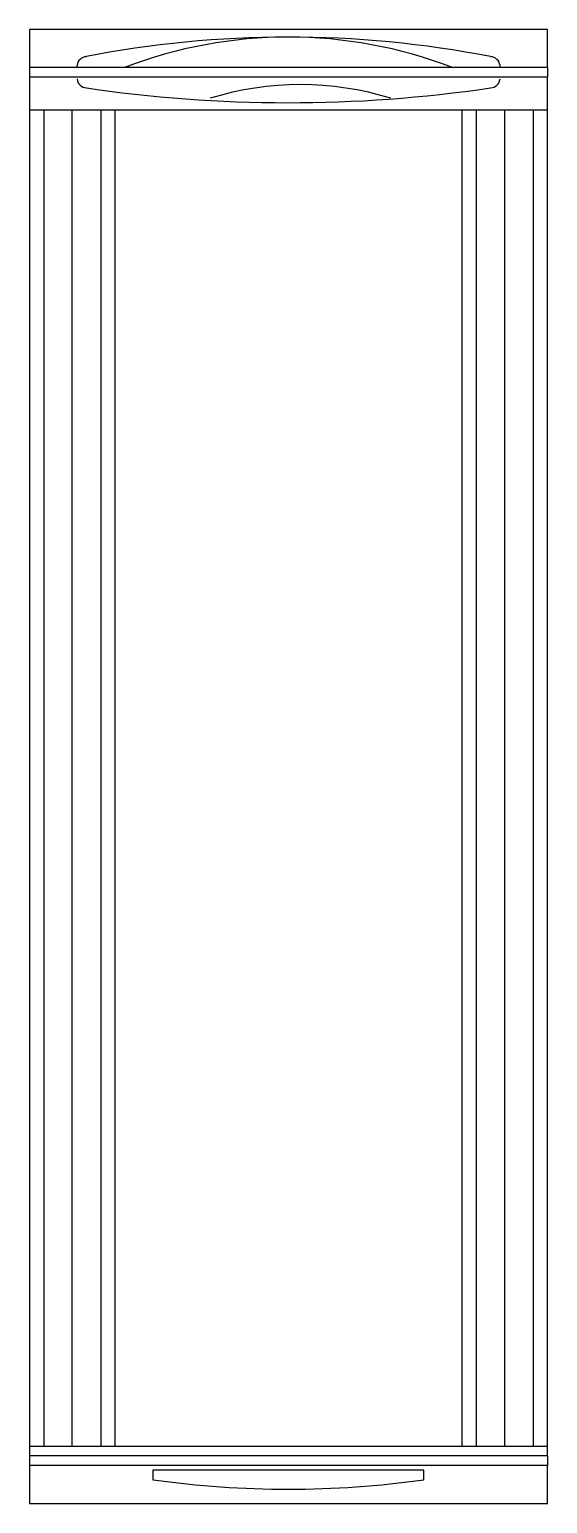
# Model space of a CAD drawing. Extents: x 33497 to 34042, y 10841 to 12391.
import ezdxf

# ---------------------------------------------------------------- set-up
doc = ezdxf.new("R2010")
doc.units = 0
doc.header["$LTSCALE"] = 500
doc.header["$MEASUREMENT"] = 0
doc.layers.add('BOSCH1', color=3, linetype='CONTINUOUS')
doc.layers.add('BOSCH2', color=1, linetype='CONTINUOUS')

msp = doc.modelspace()

# ---------------------------------------------------------------- linework, layer by layer
at = {"layer": 'BOSCH1'}
for p, q in [((33497.4, 12390.6), (33497.4, 12350.6)), ((34042.4, 12390.6), (33497.4, 12390.6)), ((34042.4, 12350.6), (34042.4, 12390.6)), ((33497.4, 12350.6), (33497.4, 12340.6)), ((34042.4, 12350.6), (33497.4, 12350.6)), ((33497.4, 12340.6), (33497.4, 10890.6)), ((34042.4, 12340.6), (33497.4, 12340.6)), ((34042.4, 12350.6), (34042.4, 12340.6)), ((34042.4, 10890.6), (34042.4, 12340.6)), ((34042.4, 12305.6), (33497.4, 12305.6)), ((33587.4, 12305.6), (33587.4, 10900.6)), ((33952.4, 12305.6), (33952.4, 10900.6)), ((34042.4, 10900.6), (33497.4, 10900.6)), ((33497.4, 10890.6), (33497.4, 10880.6)), ((34042.4, 10890.6), (34042.4, 10880.6)), ((33497.4, 10880.6), (33497.4, 10840.6)), ((34042.4, 10880.6), (33497.4, 10880.6)), ((34042.4, 10840.6), (34042.4, 10880.6)), ((33497.4, 10840.6), (34042.4, 10840.6))]:
    msp.add_line(p, q, dxfattribs=at)
at = {"layer": 'BOSCH2'}
for p, q in [((33547.4, 12352.7), (33547.4, 12350.6)), ((33992.4, 12352.7), (33992.4, 12350.6)), ((33512.4, 12305.6), (33512.4, 10900.6)), ((33542.4, 10900.6), (33542.4, 12305.6)), ((33572.4, 12305.6), (33572.4, 10900.6)), ((33967.4, 12305.6), (33967.4, 10900.6)), ((33997.4, 10900.6), (33997.4, 12305.6)), ((34027.4, 12305.6), (34027.4, 10900.6)), ((34042.4, 10890.6), (33497.4, 10890.6)), ((33627.4, 10875.6), (33627.4, 10865.6)), ((33912.4, 10875.6), (33627.4, 10875.6)), ((33912.4, 10865.6), (33912.4, 10875.6))]:
    msp.add_line(p, q, dxfattribs=at)
for centre, radius, start, end in [((33769.7, 11270), 1112.6, 78.9744, 101.1105), ((33769.9, 11901.6), 481, 68.982, 111.018), ((33557.8, 12351.6), 10.4, 92.0937, 174.3021), ((33982.1, 12351.6), 10.4, 5.6979, 87.9063), ((33557.8, 12339.6), 10.4, 185.6979, 267.9063), ((33982.1, 12339.6), 10.4, 272.0937, 354.3021), ((33769.9, 13774.7), 1461.1, 261.5515, 278.3635), ((33782.5, 12011.5), 321.1, 72.8006, 107.1803), ((33769.9, 11875.9), 1020.3, 261.9716, 278.0284)]:
    msp.add_arc(centre, radius, start, end, dxfattribs=at)

doc.saveas('drawing.dxf')
